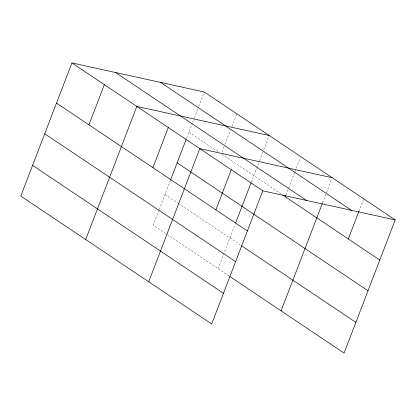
<?xml version="1.0" encoding="UTF-8"?>
<svg xmlns="http://www.w3.org/2000/svg" width="416" height="416" viewBox="0 0 416 416"><rect width="100%" height="100%" fill="white"/><g stroke="black" fill="none" stroke-linecap="round" stroke-linejoin="round"><path stroke-width="0.31" stroke-dasharray="2.08 1.56" d="M158.985 210.122L153.208 225.165L166.509 234.078M159.214 209.518L170.487 180.154M186.602 138.18L192.358 123.178M192.592 122.574L194.199 118.383M194.428 117.78L198.572 106.995M198.801 106.397L204.318 92.019M222.05 152.11L224.12 146.718M225.04 144.321L230.329 130.541M231.941 126.344L236.772 113.76M218.109 268.653L235.16 224.24M251.269 182.27L259.329 161.268M259.558 160.67L263.468 150.483M263.697 149.885L269.22 135.507M285.995 194.958L288.522 188.365M288.756 187.767L294.736 172.188M294.965 171.59L300.253 157.804M322.551 202.878L331.75 178.911M358.873 211.401L363.475 199.415M188.911 132.163L218.166 151.767M221.889 154.263L281.034 193.892M164.991 194.475L177.757 203.029M178.287 203.388L240.568 245.118M167.04 234.432L229.32 276.167"/><path stroke-width="0.62" d="M71.911 62.93L20.8 196.082L211.682 323.981L262.792 190.835L71.911 62.93L204.318 92.019L395.2 219.918L344.089 353.07L229.85 276.52M88.951 124.821L104.359 84.677M85.701 239.564L136.812 106.418L269.22 135.507M152.896 167.669L168.303 127.525M170.487 180.154L186.139 139.386M148.689 281.772L199.8 148.626L332.207 177.71M215.883 209.877L231.296 169.728M235.617 223.049L251.035 182.874M285.303 196.752L285.766 195.556M281.096 310.861L322.322 203.476M348.296 238.961L358.873 211.401M262.792 190.835L395.2 219.918M160.623 82.42L351.504 210.324M115.606 72.53L306.488 200.434M282.636 194.964L379.787 260.068M177.128 162.854L368.009 290.758M56.498 103.074L247.38 230.979M241.634 245.83L355.872 322.379M44.72 133.77L235.602 261.669M32.583 165.391L223.46 293.29"/></g></svg>
